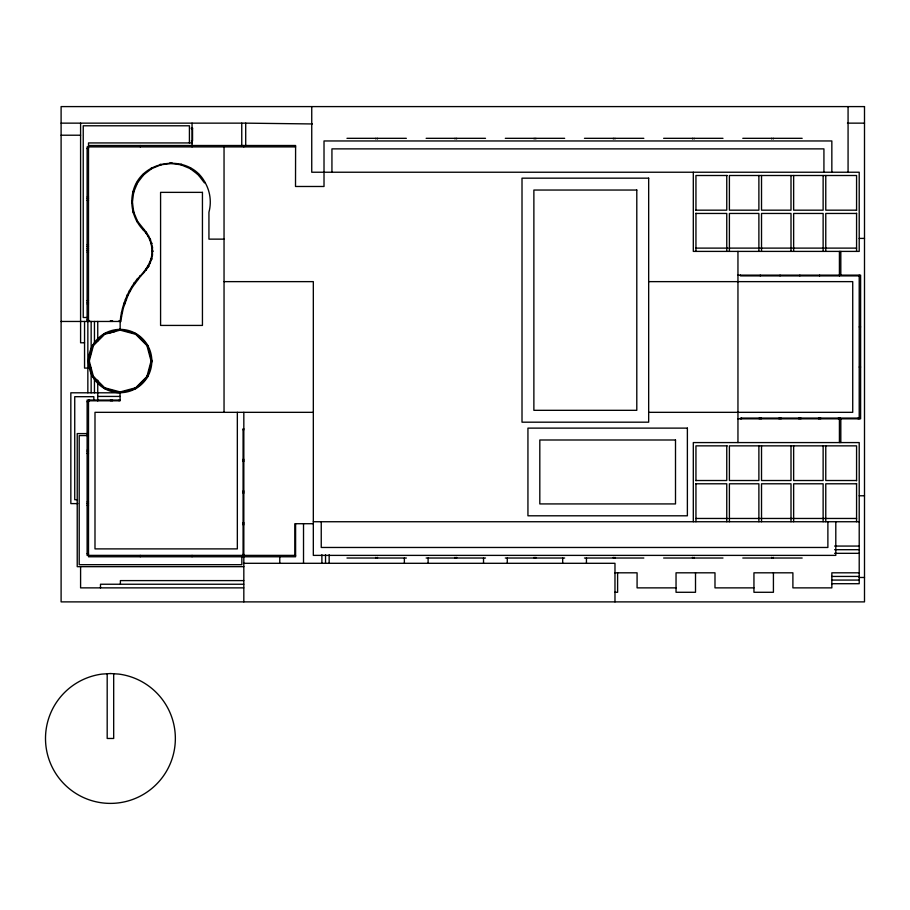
<?xml version="1.0" encoding="UTF-8"?>
<svg xmlns="http://www.w3.org/2000/svg" width="910" height="910" viewBox="0 0 910 910"><rect width="100%" height="100%" fill="white"/><g stroke="black" fill="none" stroke-linecap="round" stroke-linejoin="round"><path stroke-width="1.36" d="M61.106 321.458L120.165 321.458C121.576 306.147 127.502 291.325 137.035 279.268C145.566 270.816 153.938 260.032 151.72 247.19C150.81 240.684 147.784 234.53 143.166 229.843C133.542 219.89 129.629 205.296 132.985 191.874C140.402 159.068 189.36 152.63 205.012 182.387A39.312 39.312 0 0 1 208.936 212.223L208.936 239.137L224.042 239.137M171.933 163.607L172.036 162.867M120.359 330.08L120.165 329.363L119.984 330.091L135.806 334.334L135.999 333.617L120.165 329.375L104.343 333.617L92.752 345.197L88.509 361.031L92.752 376.865L104.343 388.456L120.165 392.699L135.999 388.456L147.591 376.865L151.833 361.031L147.591 345.197L135.999 333.617L135.476 334.141L147.067 345.732L147.591 345.197L146.874 345.39L151.117 361.224L151.833 361.031A31.668 31.668 0 0 0 104.343 333.617A31.668 31.668 0 0 0 104.343 388.456A31.668 31.668 0 0 0 151.833 361.031L151.117 360.838L146.874 376.672L147.591 376.865L147.067 376.342L135.476 387.933L135.999 388.456L135.806 387.74L119.984 391.983L120.154 400.798L88.509 400.798M105.378 388.741L105.571 388.024M119.119 392.415L119.312 391.709M120.165 392.699L120.359 391.983M120.154 321.503L120.905 321.537L121.462 316.964L120.723 316.885L121.451 317.01L123.339 308.046L122.611 307.864L123.316 308.103L128.037 295.215L127.366 294.92L128.026 295.238L132.394 287.185L140.572 276.219L140.004 275.741L140.538 276.253L143.7 272.909L148.557 266.573L147.943 266.164L148.614 266.493L151.651 259.145L150.946 258.906L151.674 259.054L152.448 255.198L151.72 255.05L152.459 255.096L152.459 247.145L151.72 247.19L152.448 247.054L150.389 239.364L149.684 239.603L150.355 239.273L146.374 232.391L137.501 221.255L136.909 221.699L137.603 221.414L133.668 211.939L132.985 212.223L133.725 212.121L132.382 201.952L131.643 202.043L132.382 202.145L133.725 191.964L132.985 191.874L133.668 192.158L137.603 182.671L136.909 182.387L137.501 182.842L143.746 174.697L143.166 174.242L143.609 174.834L151.754 168.589L151.299 167.997L151.583 168.68L161.07 164.755L160.786 164.073L160.888 164.801L171.057 163.47L170.966 162.731L170.864 163.47L181.044 164.801L181.136 164.073L180.851 164.755L190.338 168.68L190.622 167.997L190.167 168.589L198.312 174.834L198.767 174.242L198.175 174.697L204.42 182.842L205.012 182.387M181.852 165.176L182.136 164.482M197.447 174.174L197.902 173.582M198.835 175.562L199.415 175.107M145.941 233.074L146.555 232.664M147.773 235.826L148.387 235.406M148.091 236.373L148.751 236.043M149.547 239.33L150.218 239M133.406 213.224L134.088 212.94M136.5 220.698L137.182 220.413M149.786 239.921L150.491 239.683M150.855 243.038L151.549 242.799M108.074 333.378L115.081 331.502M120.359 391.983L104.525 387.74L104.343 388.456L104.866 387.933L93.275 376.342L92.752 376.865L93.468 376.672L89.225 360.838L88.509 361.031L89.225 361.224L93.468 345.39L92.752 345.197L93.275 345.732L104.866 334.141L104.343 333.617L104.525 334.334L120.359 330.091L120.165 329.375M88.782 362.078L89.499 361.884M92.467 375.819L93.184 375.625M151.014 243.652L151.743 243.516M151.651 246.894L152.38 246.746M131.791 203.123L132.519 203.021M132.849 211.143L133.577 211.052M151.743 247.52L152.482 247.475M151.959 250.819L152.698 250.762M61.106 123.146L245.711 123.146L312.369 123.953M847.46 123.146L864.5 123.146M191.316 127.98L192.545 127.98L192.545 140.959L191.316 140.959M191.316 128.629L192.545 128.629M61.106 135.215L80.592 135.215M346.972 138.32L406.349 138.32M426.13 138.32L485.508 138.32M505.3 138.32L564.666 138.32M584.459 138.32L643.836 138.32M663.629 138.32L722.995 138.32M742.788 138.32L802.165 138.32M192.055 142.938L88.509 142.938L88.509 321.458M88.509 145.509L295.602 145.509L295.511 186.482L324.017 186.482L324.017 140.959L831.842 140.959L831.842 172.229M295.602 146.897L87.121 146.897L87.121 321.458M87.121 148.592L88.509 148.592M727.226 175.505L695.945 175.505L695.945 210.415M87.121 196.981L88.509 196.981M87.121 198.676L88.509 198.676M87.121 200.371L88.509 200.371M695.945 210.176L726.76 210.176L726.76 175.505M856.572 210.176L825.768 210.176L825.768 175.505M695.945 213.452L726.76 213.452L726.76 251.399M856.572 213.452L825.768 213.452L825.768 251.399M859.211 238.409L864.5 238.409M87.121 244.79L88.509 244.79M87.121 246.485L88.509 246.485M695.945 248.112L728.08 248.112M729.399 248.112L856.572 248.112M87.121 248.749L88.509 248.749M87.121 250.443L88.509 250.443M87.121 252.138L88.509 252.138M737.953 275.138L860.61 275.138L860.61 418.827L737.953 418.827M859.211 275.889L740.467 275.889L740.467 275.138M224.042 281.634L313.324 281.634L313.324 555.384L835.801 555.384L835.801 521.737M648.671 281.634L852.727 281.634L852.727 412.332L648.671 412.332M87.121 300.527L88.509 300.527M87.121 302.222L88.509 302.222M87.121 303.917L88.509 303.917M87.189 317.499L83.231 317.499L83.231 125.785L189.417 125.785L189.417 142.938M87.121 319.763L88.509 319.763M859.211 326.917L860.61 326.917M84.55 342.786L80.592 342.786L80.592 123.146M859.211 367.048L860.61 367.048M87.849 368.084L84.55 368.084L84.55 321.458M120.154 392.801L70.832 392.801L70.843 503.605L77.805 503.605M97.745 396.43L120.154 396.43M120.165 400.059L87.121 400.059L87.121 555.384L295.602 555.384M87.121 401.754L88.509 401.754M313.324 412.332L94.993 412.332L94.993 548.889L237.339 548.889L237.339 412.332M859.211 418.077L740.467 418.077L740.467 418.827M243.823 428.724L243.084 428.724L243.084 555.384M243.084 429.804L243.823 429.804M87.121 433.592L77.225 433.592L77.225 566.668L243.823 566.668M87.121 435.572L79.204 435.572L79.204 564.689L241.844 564.689L241.844 556.772M727.226 445.854L695.945 445.854L695.945 480.753M87.121 450.132L88.509 450.132M87.121 451.826L88.509 451.826M87.121 453.533L88.509 453.533M243.084 459.3L243.823 459.3M243.084 460.38L243.823 460.38M243.084 461.472L243.823 461.472M695.945 480.514L726.76 480.514L726.76 445.854M856.572 480.514L825.768 480.514L825.768 445.854M695.945 483.79L726.76 483.79L726.76 521.737M856.572 483.79L825.768 483.79L825.768 521.737M243.084 490.968L243.823 490.968M243.084 492.048L243.823 492.048M243.084 493.129L243.823 493.129M859.211 495.768L864.5 495.768M77.464 499.715L74.734 499.715L74.734 396.692L93.844 396.692L93.844 400.059M87.121 501.911L88.509 501.911M87.121 503.605L88.509 503.605M87.121 505.3L88.509 505.3M695.945 518.461L728.08 518.461M729.399 518.461L856.572 518.461M313.324 521.737L859.211 521.737M243.084 522.636L243.823 522.636M243.084 523.716L243.823 523.716M313.324 523.716L294.863 523.716L294.863 555.384M243.084 524.797L243.823 524.797M834.584 546.068L859.211 546.068M834.584 549.697L859.211 549.697M834.584 553.325L859.211 553.325M87.121 553.689L88.509 553.689M243.084 554.292L243.823 554.292M346.972 558.023L406.349 558.023M426.13 558.023L485.508 558.023M505.3 558.023L564.666 558.023M584.459 558.023L643.836 558.023M663.629 558.023L722.995 558.023M742.788 558.023L802.165 558.023M243.823 563.301L614.978 563.301L614.978 601.885M614.83 572.811L637.08 572.811L637.08 587.871L676.039 587.871M859.211 572.811L831.842 572.811L831.842 587.871L792.894 587.871L792.894 572.811L753.946 572.811L753.946 592.285L773.42 592.285L773.42 572.811M831.842 576.439L859.211 576.439M859.211 577.475L864.5 577.475M831.842 580.068L859.211 580.068M243.743 580.603L120.382 580.603L120.382 584.243M831.842 583.708L859.211 583.708L859.211 442.578L693.306 442.578L693.306 521.737M243.732 584.243L100.487 584.243L100.487 587.871M243.721 587.871L80.592 587.871L80.592 566.68M753.946 587.871L714.987 587.871L714.987 572.811L676.039 572.811L676.039 592.285L695.513 592.285L695.513 572.811M614.83 592.285L617.606 592.285L617.606 572.811M151.947 251.444L152.698 251.501M151.743 254.743L152.482 254.789M120.677 317.203L121.417 317.294M132.849 192.943L133.577 193.045M131.791 200.974L132.519 201.064M121.474 312.676L122.213 312.801M120.78 316.578L121.508 316.714M151.651 255.369L152.38 255.517M151.014 258.611L151.743 258.747M122.531 308.194L123.259 308.365M121.61 312.05L122.327 312.221M92.467 346.244L93.184 346.437M150.844 361.884L151.56 362.078M88.782 359.985L89.499 360.178M147.158 375.625L147.875 375.819M123.84 303.792L124.556 304.008M122.691 307.591L123.407 307.808M150.844 259.225L151.549 259.464M149.786 262.342L150.491 262.58M125.421 299.447L126.115 299.697M124.056 303.166L124.75 303.428M136.5 183.388L137.182 183.672M133.406 190.873L134.088 191.157M127.229 295.227L127.912 295.522M125.648 298.867L126.331 299.162M149.536 262.933L150.207 263.263M148.08 265.891L148.739 266.22M129.288 291.086L129.959 291.427M127.502 294.635L128.162 294.965M131.586 287.094L132.223 287.469M129.595 290.529L130.232 290.904M134.1 283.238L134.725 283.647M131.916 286.559L132.541 286.957M147.761 266.437L148.375 266.846M145.93 269.178L146.544 269.599M136.841 279.541L137.433 279.984M134.464 282.714L135.067 283.158M142.506 175.107L143.086 175.562M144.019 173.582L144.474 174.174M159.785 164.482L160.069 165.176M104.343 333.617L104.525 334.334M134.76 388.024L134.953 388.741M121.019 391.698L121.212 392.415M169.886 162.867L169.988 163.607M859.211 275.138L859.211 418.827M858.13 418.077L858.13 418.827M856.572 210.415L856.572 175.505L729.399 175.505L729.399 210.176L758.883 210.176L758.883 175.505M856.572 213.213L856.572 251.399M856.572 480.753L856.572 445.854L729.399 445.854L729.399 480.514L758.883 480.514L758.883 445.854M856.572 483.551L856.572 521.737M848.074 106.595L848.074 172.229M840.817 251.399L840.817 275.138M840.817 418.827L840.817 442.578M840.51 418.077L840.51 418.827M839.418 251.399L839.418 275.889M839.418 418.077L839.418 442.578M838.337 418.077L838.337 418.827M827.884 521.737L827.884 547.467L321.241 547.467L321.241 521.737M823.925 172.229L823.925 148.876L331.934 148.876L331.934 172.229M823.129 175.505L823.129 210.176L793.645 210.176L793.645 175.505M823.129 251.399L823.129 213.452L793.645 213.452L793.645 251.399M823.129 445.854L823.129 480.514L793.645 480.514L793.645 445.854M823.129 521.737L823.129 483.79L793.645 483.79L793.645 521.737M820.718 418.077L820.718 418.827M819.637 275.138L819.637 275.889M819.637 418.077L819.637 418.827M818.545 418.077L818.545 418.827M800.925 418.077L800.925 418.827M799.844 275.138L799.844 275.889M799.844 418.077L799.844 418.827M798.764 418.077L798.764 418.827M791.006 175.505L791.006 210.176L761.522 210.176L761.522 175.505M791.006 251.399L791.006 213.452L761.522 213.452L761.522 251.399M791.006 445.854L791.006 480.514L761.522 480.514L761.522 445.854M791.006 521.737L791.006 483.79L761.522 483.79L761.522 521.737M781.133 418.077L781.133 418.827M780.052 275.138L780.052 275.889M780.052 418.077L780.052 418.827M778.971 418.077L778.971 418.827M773.295 138.32L773.295 138.98M773.295 557.364L773.295 558.023M771.646 138.32L771.646 138.98M771.646 557.364L771.646 558.023M761.34 418.077L761.34 418.827M760.26 275.138L760.26 275.889M760.26 418.077L760.26 418.827M759.179 418.077L759.179 418.827M758.883 251.399L758.883 213.452L729.399 213.452L729.399 251.399M758.883 521.737L758.883 483.79L729.399 483.79L729.399 521.737M741.548 418.077L741.548 418.827M737.953 251.399L737.953 442.578M695.945 213.213L695.945 251.399M695.945 483.551L695.945 521.737M694.137 138.32L694.137 138.98M694.137 557.364L694.137 558.023M693.306 172.229L693.306 251.399L859.211 251.399L859.211 172.229L311.743 172.229L311.743 106.595M692.487 138.32L692.487 138.98M692.487 557.364L692.487 558.023M614.978 138.32L614.978 138.98M614.978 557.364L614.978 558.023M613.329 138.32L613.329 138.98M613.329 557.364L613.329 558.023M586.438 558.023L586.438 563.301M562.687 558.023L562.687 563.301M535.808 138.32L535.808 138.98M535.808 557.364L535.808 558.023M534.159 138.32L534.159 138.98M534.159 557.364L534.159 558.023M507.279 558.023L507.279 563.301M483.528 558.023L483.528 563.301M456.649 138.32L456.649 138.98M456.649 557.364L456.649 558.023M455 138.32L455 138.98M455 557.364L455 558.023M428.11 558.023L428.11 563.301M404.37 558.023L404.37 563.301M377.479 138.32L377.479 138.98M377.479 557.364L377.479 558.023M375.83 138.32L375.83 138.98M375.83 557.364L375.83 558.023M329.158 554.725L329.158 563.074M325.53 554.725L325.53 563.074M321.89 554.725L321.89 563.074M303.519 523.716L303.519 563.301M295.602 523.716L295.602 556.772L88.509 556.772L88.509 400.059M279.768 556.704L279.768 563.301M245.711 123.146L245.711 145.498M243.823 145.509L243.823 146.897M243.823 412.332L243.823 601.885M241.753 123.146L241.753 145.498M224.042 146.897L224.042 412.332M192.055 123.146L192.055 146.897M192.055 555.384L192.055 556.772M140.276 145.509L140.276 146.897M140.276 555.384L140.276 556.772M120.165 320.707L120.154 329.784M119.085 320.707L119.085 321.458M119.074 400.059L119.074 400.798M113.682 673.753L113.682 738.465L107.187 738.465L107.187 673.753M112.556 320.707L112.556 321.458M112.544 400.059L112.544 400.798M111.475 320.707L111.464 321.458M111.464 400.059L111.464 400.798M110.383 320.707L110.383 321.458M110.383 400.059L110.383 400.798M97.745 321.458L97.745 341.034M97.745 380.209L97.745 400.969M94.447 321.458L94.447 343.832M94.447 377.411L94.447 392.801M91.148 321.458L91.148 353.626M91.148 367.617L91.148 392.801M89.59 320.707L89.59 321.458M89.59 400.059L89.59 400.798M87.849 321.458L87.849 392.801M143.723 229.354L143.166 229.843L143.746 229.388M146.317 232.312L145.759 232.801L146.374 232.391M151.651 243.095L150.946 243.334L151.674 243.186M152.709 251.069L151.97 251.126L152.709 251.171M110.428 673.536L101.954 674.094A64.928 64.928 0 0 0 55.669 773.352A64.928 64.928 0 0 0 165.188 773.352A64.928 64.928 0 0 0 118.903 674.094L110.428 673.536M864.5 106.595L61.106 106.595L61.106 601.885L864.5 601.885L864.5 106.595M648.671 178.167L522.01 178.167L522.01 422.183L648.671 422.183L648.671 178.167M636.795 190.042L533.874 190.042L533.874 410.319L636.795 410.319L636.795 190.042M202.441 192.363L160.581 192.363L160.581 325.427L202.441 325.427L202.441 192.363M687.38 428.121L527.937 428.121L527.937 515.799L687.38 515.799L687.38 428.121M675.504 439.996L539.812 439.996L539.812 503.924L675.504 503.924L675.504 439.996M122.27 312.483L121.542 312.346L122.258 312.517M124.647 303.69L123.942 303.485L124.647 303.712M126.228 299.39L125.534 299.14L126.206 299.435M130.107 291.132L129.436 290.802L130.084 291.166M132.394 287.185L131.745 286.809L132.371 287.219M134.907 283.374L134.282 282.964L134.885 283.408M146.374 269.849L145.759 269.44L146.317 269.929M137.637 279.711L137.035 279.268L137.603 279.745"/></g></svg>
